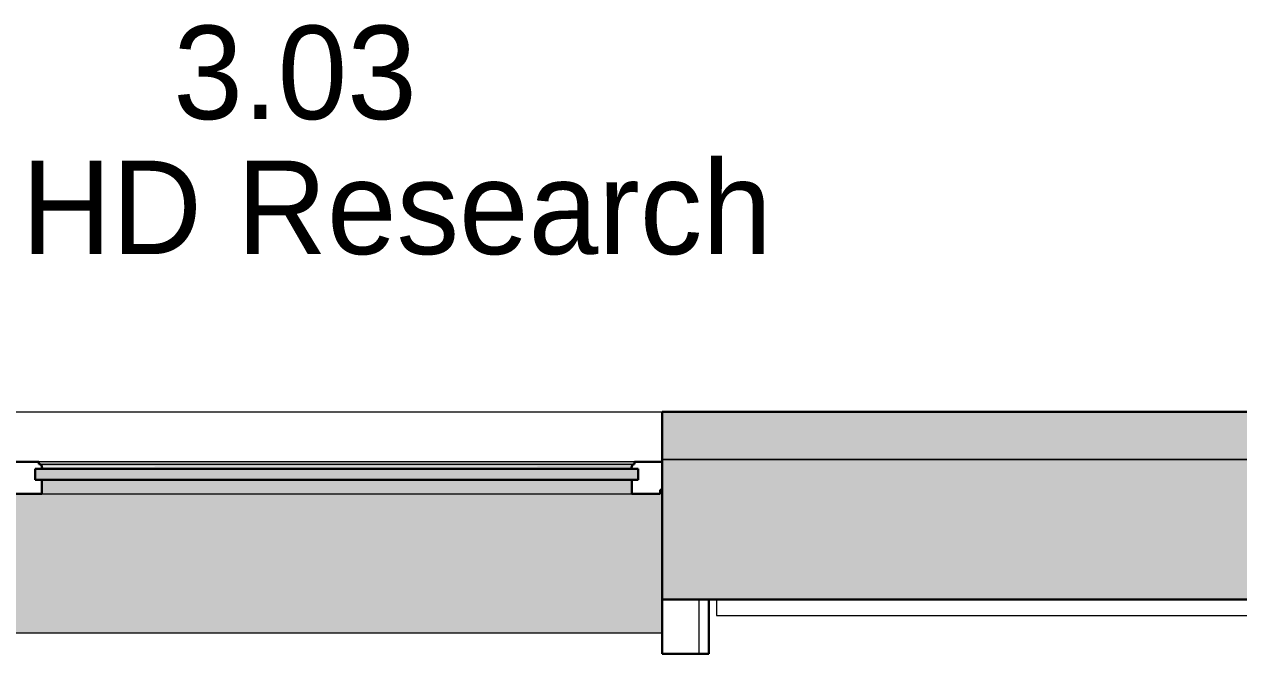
# Model space of a CAD drawing. Header units: millimetres. Extents: x 155927 to 317870, y -36033 to 97293.
# Drawn here: x 201329 to 203926, y 8852 to 10199 of the extents above; entities that cross this region are included whole.
import ezdxf

# ---------------------------------------------------------------- set-up
doc = ezdxf.new("R2010")
doc.units = ezdxf.units.MM
doc.header["$MEASUREMENT"] = 0
for name, color, linetype, lineweight in [('A-AREA-IDEN', 7, 'CONTINUOUS', 9), ('A-GLAZ', 7, 'CONTINUOUS', 9), ('A-GLAZ-CURT', 7, 'CONTINUOUS', 9), ('A-WALL', 7, 'CONTINUOUS', 9), ('A-WALL-PATT', 7, 'CONTINUOUS', 9), ('I-WALL', 7, 'CONTINUOUS', 9)]:
    doc.layers.add(name, color=color, linetype=linetype, lineweight=lineweight)
doc.styles.add('Century Gothic', font='GOTHIC.TTF', dxfattribs={"height": 200})

msp = doc.modelspace()

# ---------------------------------------------------------------- hatches: boundary and pattern name
at = {"layer": 'A-GLAZ'}
h = msp.add_hatch(color=256, dxfattribs=at)
h.paths.add_polyline_path([(199972.4, 9255.8), (199969.6, 9257.5), (199970.9, 9256.4), (199972, 9255.9)], flags=0)
h.paths.add_polyline_path([(201364.4, 9255.8), (201361.6, 9257.5), (201362.9, 9256.4), (201364, 9255.9)], flags=0)
for points in [[(202184.3, 9223.6), (202641.6, 9223.6), (202641.6, 9247.5), (201352.1, 9247.5), (201352.1, 9223.6), (201582.9, 9223.6)], [(202630.8, 9257.5), (202633.6, 9257.5), (202633.6, 9262.5), (201360, 9262.5), (201360, 9257.5), (202629.8, 9257.5)], [(202627.8, 9252.6), (202629.6, 9256.2), (202629.8, 9257.5), (201362.9, 9257), (201365.6, 9253.9), (201366.3, 9252.6), (202627.4, 9252.6)], [(202184.3, 9248.6), (202626.4, 9248.6), (202627.6, 9252.6), (201366, 9251.5), (201367.3, 9248.6), (201582.9, 9248.6)], [(202626.4, 9247.5), (202626.4, 9248.6), (202184.3, 9247.5)], [(202627.6, 9193.6), (202627.6, 9223.6), (201366, 9223.6), (201366, 9193.6), (202184.3, 9193.6)], [(202692.8, 8896.6), (202692.8, 9198.3), (202688.5, 9198.3), (202688.5, 9193.6), (201305.2, 9193.6), (201305.2, 9198.3), (201296.5, 9198.3), (201296.5, 9193.6), (199913.2, 9193.6), (199913.2, 9198.3), (199908.8, 9198.3), (199908.8, 8896.6), (202184.3, 8896.6)]]:
    msp.add_hatch(color=256, dxfattribs=at).paths.add_polyline_path(points, flags=0)
h = msp.add_hatch(color=256, dxfattribs=at)
h.paths.add_polyline_path([(202692.8, 9198.3), (202692.8, 9200.4), (202688.5, 9200.4), (202688.5, 9198.3)], flags=0)
h.paths.add_polyline_path([(201296.5, 9198.3), (201305.2, 9198.7), (201305.2, 9200.4), (201296.5, 9200.4), (201296.5, 9198.7)], flags=0)
h.paths.add_polyline_path([(199908.8, 9198.3), (199913.2, 9198.3), (199913.2, 9200.4), (199908.8, 9200.4)], flags=0)
at = {"layer": 'A-WALL-PATT'}
h = msp.add_hatch(color=256, dxfattribs=at)
h.paths.add_polyline_path([(206283.8, 9267.6), (206283.8, 9369.6), (202692.8, 9369.6), (202692.8, 9267.6), (205793, 9267.6)], flags=0)
h.paths.add_polyline_path([(199908.8, 9267.6), (199908.8, 9369.6), (197042.8, 9369.6), (197042.8, 9267.6), (199778.5, 9267.6)], flags=0)
h = msp.add_hatch(color=256, dxfattribs=at)
h.paths.add_polyline_path([(231130.8, 8967.6), (231130.8, 9267.6), (228942.8, 9267.6), (228942.8, 8967.6), (229850.8, 8967.6)], flags=0)
h.paths.add_polyline_path([(224437.8, 8967.6), (224658.8, 8967.6), (224658.8, 9267.6), (221442.8, 9267.6), (221442.8, 8967.6), (223836.3, 8967.6)], flags=0)
h.paths.add_polyline_path([(217158.8, 8967.6), (217158.8, 9267.6), (215617.8, 9267.6), (215617.8, 8967.6), (216619, 8967.6)], flags=0)
h.paths.add_polyline_path([(213983.8, 8967.6), (213983.8, 9267.6), (212817.8, 9267.6), (212817.8, 8967.6), (213010.3, 8967.6)], flags=0)
h.paths.add_polyline_path([(205793, 8967.6), (206283.8, 8967.6), (206283.8, 9267.6), (202692.8, 9267.6), (202692.8, 8967.6), (204590.1, 8967.6)], flags=0)
h.paths.add_polyline_path([(199778.5, 8967.6), (199908.8, 8967.6), (199908.8, 9267.6), (197042.8, 9267.6), (197042.8, 8967.6), (198575.7, 8967.6)], flags=0)

# ---------------------------------------------------------------- linework, layer by layer
at = {"layer": 'A-GLAZ', "lineweight": 30}
for p, q in [((201360, 9262.5), (201300.8, 9262.5)), ((201352.1, 9247.5), (201352.1, 9223.6)), ((202641.6, 9247.5), (201352.1, 9247.5)), ((201352.1, 9223.6), (201352.1, 9247.5)), ((201352.1, 9247.5), (201367.3, 9247.5)), ((201360, 9257.5), (201360, 9262.5)), ((201361.6, 9257.5), (201360, 9257.5)), ((201367.3, 9247.5), (201367.3, 9248.6)), ((202626.4, 9248.6), (202626.4, 9247.5)), ((202626.4, 9247.5), (202641.6, 9247.5)), ((202633.6, 9257.5), (202632.1, 9257.5)), ((202633.6, 9262.5), (202633.6, 9257.5)), ((202692.8, 9262.5), (202633.6, 9262.5)), ((202641.6, 9223.6), (202641.6, 9247.5)), ((202641.6, 9247.5), (202641.6, 9223.6)), ((201352.1, 9223.6), (202641.6, 9223.6)), ((201366, 9223.6), (201352.1, 9223.6)), ((201366, 9193.6), (201366, 9223.6)), ((202641.6, 9223.6), (202627.6, 9223.6)), ((202627.6, 9223.6), (202627.6, 9193.6)), ((202688.5, 9193.6), (202688.5, 9202.6)), ((202688.5, 9202.6), (202692.8, 9202.6)), ((201305.2, 9193.6), (201366, 9193.6)), ((202627.6, 9193.6), (202688.5, 9193.6)), ((202692.8, 8967.6), (202692.8, 8851.6)), ((202792.8, 8851.6), (202792.8, 8967.6)), ((202692.8, 8851.6), (202792.8, 8851.6))]:
    msp.add_line(p, q, dxfattribs=at)
at = {"layer": 'A-GLAZ'}
for p, q in [((202633.6, 9262.5), (201360, 9262.5)), ((201360, 9257.5), (201361.6, 9257.5)), ((201361.6, 9257.5), (202632.1, 9257.5)), ((201367.3, 9248.6), (202626.4, 9248.6)), ((202632.1, 9257.5), (202633.6, 9257.5)), ((202688.5, 9200.4), (202692.8, 9200.4)), ((202688.5, 9198.3), (202692.8, 9198.3)), ((201366, 9193.6), (202627.6, 9193.6)), ((199908.8, 8896.6), (202692.8, 8896.6))]:
    msp.add_line(p, q, dxfattribs=at)
at = {"layer": 'A-GLAZ', "linetype": 'Continuous'}
msp.add_line((202771.8, 8851.6), (202771.8, 8967.6), dxfattribs=at)
at = {"layer": 'A-GLAZ', "lineweight": 30}
for centre, radius, start, end in [((201360.5, 9252.2), 5.36, 3.4261, 78.0476), ((201373.2, 9253), 7.4, 183.4261, 216.5739), ((202620.5, 9253), 7.4, 323.4261, 356.5739), ((202633.2, 9252.2), 5.36, 101.9524, 176.5739)]:
    msp.add_arc(centre, radius, start, end, dxfattribs=at)
at = {"layer": 'A-GLAZ'}
for points, knots in [([(201364, 9256.2), (201363.9, 9256.4), (201363.5, 9256.7), (201362.7, 9257.2), (201362, 9257.4), (201361.6, 9257.5)], [-0.4, -0.4, -0.4, -0.4, -0.3, -0.2, 0, 0, 0, 0]), ([(201365.8, 9252.6), (201365.8, 9253), (201365.7, 9253.7), (201365.3, 9254.6), (201365.1, 9255), (201365, 9255.2)], [-1, -1, -1, -1, -0.8, -0.7, -0.6, -0.6, -0.6, -0.6]), ([(202628.7, 9255.2), (202628.6, 9255), (202628.4, 9254.6), (202628, 9253.7), (202627.9, 9253), (202627.8, 9252.6)], [0.6, 0.6, 0.6, 0.6, 0.7, 0.8, 1, 1, 1, 1]), ([(202632.1, 9257.5), (202631.6, 9257.4), (202631, 9257.2), (202630.2, 9256.7), (202629.8, 9256.4), (202629.6, 9256.2)], [0, 0, 0, 0, 0.2, 0.3, 0.4, 0.4, 0.4, 0.4])]:
    msp.add_open_spline(points, degree=3, knots=knots, dxfattribs=at)
for points in [[(201367.3, 9248.6), (201367, 9249), (201366.7, 9249.4), (201366.5, 9249.8)], [(202627.1, 9249.8), (202626.9, 9249.4), (202626.7, 9249), (202626.4, 9248.6)]]:
    msp.add_open_spline(points, degree=3, dxfattribs=at)
at = {"layer": 'A-GLAZ-CURT', "lineweight": 20}
for p, q in [((205792.8, 8967.6), (202808.8, 8967.6)), ((202808.8, 8967.6), (202808.8, 8933.6)), ((202808.8, 8933.6), (205792.8, 8933.6))]:
    msp.add_line(p, q, dxfattribs=at)
at = {"layer": 'A-WALL'}
msp.add_line((206283.8, 9267.6), (202692.8, 9267.6), dxfattribs=at)
at = {"layer": 'A-WALL', "lineweight": 30}
for p, q in [((202692.8, 9267.6), (202692.8, 8967.6)), ((202692.8, 8967.6), (206283.8, 8967.6))]:
    msp.add_line(p, q, dxfattribs=at)
at = {"layer": 'I-WALL'}
for p, q in [((199908.8, 9369.6), (202692.8, 9369.6)), ((202692.8, 9267.6), (206283.8, 9267.6))]:
    msp.add_line(p, q, dxfattribs=at)
at = {"layer": 'I-WALL', "lineweight": 30}
for p, q in [((206283.8, 9369.6), (202692.8, 9369.6)), ((202692.8, 9369.6), (202692.8, 9267.6))]:
    msp.add_line(p, q, dxfattribs=at)

# ---------------------------------------------------------------- texts
at = {"layer": 'A-AREA-IDEN', "style": 'Century Gothic'}
for s, p in [('3.03', (201647.4, 9996.1)), ('6P PHD Research', (200742.4, 9707.1))]:
    msp.add_text(s, height=200, dxfattribs=at).set_placement(p)

doc.saveas('drawing.dxf')
